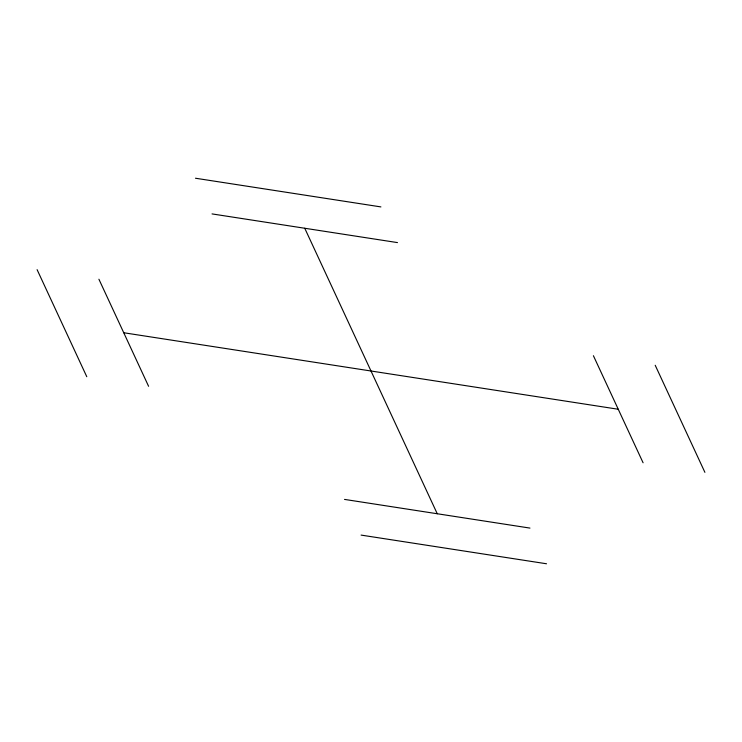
<?xml version="1.0" encoding="UTF-8"?>
<svg xmlns="http://www.w3.org/2000/svg" width="742" height="742" viewBox="0 0 742 742"><rect width="100%" height="100%" fill="white"/><g stroke="black" fill="none" stroke-linecap="round" stroke-linejoin="round"><path stroke-width="1.11" d="M195.471 178.228L380.906 206.907M212.036 213.909L397.471 242.597M123.756 332.75L618.244 409.25M344.529 499.403L529.964 528.091M361.094 535.093L546.529 563.772M655.214 365.277L704.9 472.339M593.405 355.715L643.091 462.776M304.749 228.258L437.251 513.742M98.909 279.224L148.595 386.285M37.1 269.661L86.786 376.723"/></g></svg>
